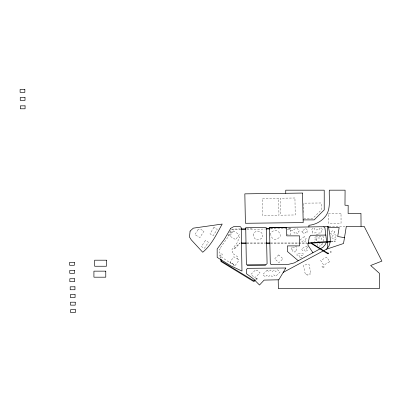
<?xml version="1.0" encoding="UTF-8"?>
<svg xmlns="http://www.w3.org/2000/svg" width="402" height="402" viewBox="0 0 402 402"><rect width="100%" height="100%" fill="white"/><g stroke="black" fill="none" stroke-linecap="round" stroke-linejoin="round"><path stroke-width="0.3" stroke-dasharray="2.01 1.51" d="M323.449 241.381L323.173 236.476L315.113 236.683L314.836 237.974L316.505 237.984L316.223 240.044L314.836 239.778L314.555 242.356M317.424 245.642L317.565 243.969M319.831 247.034L320.113 244.712L322.057 244.984L322.057 244.21L319.278 243.677M322.615 242.15L322.339 243.697L321.223 243.481M229.582 232.306L231.527 229.15L240.316 228.939M227.964 235.386L228.411 235.386L232.08 229.818L240.165 229.627M237.205 258.833L239.13 260.014L235.26 265.385L229.974 262.144L233.843 256.767L237.205 258.833L238.296 257.295L232.065 252.989L232.879 251.31L231.934 249.672L237.064 242.853L239.522 237.195L238.054 236.321M289.556 229.582L290.671 228.04M234.657 248.778L239.929 243.416L239.929 242.954L234.205 248.33L234.205 248.778L234.657 248.778L234.657 248.33L234.205 248.33M255.33 279.229L256.602 278.134L257.506 278.134L257.506 278.817L255.657 280.204M290.39 230.617L292.611 230.627L296.505 227.808M331.173 241.235L335.193 240.964L335.193 241.647L331.173 241.888M246.597 228.793L252.873 228.643M270.456 228.23L274.224 228.14M247.009 229.462L265.662 229.024M270.636 228.904L290.199 228.462L290.199 227.783M329.012 226.622L345.715 226.356M303.771 218.361L312.887 218.271L321.218 210.065L321.138 202.98L303.6 203.151L303.726 214.1M227.964 234.939L228.411 234.939L228.411 235.386M246.808 242.954L265.571 242.954M270.576 242.954L306.852 242.954M246.808 243.416L265.571 243.416M270.576 243.416L306.852 243.416M220.326 255.411L220.326 254.963L219.879 254.963L219.879 255.411L220.326 255.411L220.899 258.265M257.506 278.817L256.602 278.817L256.602 278.134M287.058 229.572L290.39 229.587L290.39 234.748L287.053 234.733M319.314 241.527L316.223 241.079L317.057 237.989L321.505 238.014L321.711 241.371M232.07 232.733L231.361 232.306L220.658 247.406L221.075 248.361C217.582 249.155 218.788 254.516 222.211 254.059L221.587 257.185L234.271 265.551L234.683 265.034L229.974 262.144M296.902 228.256L299.279 230.919L298.168 231.944L298.721 232.467L297.058 233.487L295.947 232.19L294.832 233.22L292.611 230.627M219.879 255.411L220.427 258.461M334.288 240.964L334.288 241.647M289.294 227.783L289.294 228.462M291.214 247.607L291.214 249.672L292.877 249.682L292.877 251.742L295.098 252.014L295.103 250.21L296.49 250.215L296.771 246.863L294.269 246.848L294.269 247.622L291.214 247.607M297.043 253.873L297.043 255.677L299.264 255.687L299.264 258.014L301.485 257.767L301.209 255.441L303.435 255.195L303.158 253.647L297.043 253.873M307.033 274.31L307.033 275.084L310.093 274.586L309.811 273.551L310.927 273.556L308.987 264.255L303.425 265.26L305.369 274.556L307.033 274.31M312.595 231.261L312.595 233.07L316.208 232.833L316.203 234.381L318.148 234.391L318.153 233.105L321.484 232.864L321.489 230.803L322.6 230.552L321.489 227.703L319.545 228.467L319.545 229.758L314.816 229.984L314.821 228.698L312.595 227.909L311.485 230.482L312.595 231.261M330.394 251.491L330.394 252.521L331.781 252.531L331.504 251.496L330.394 251.491M253.165 234.15C253.18 236.416 254.627 239.356 256.938 239.944C259.149 239.748 262.044 238.808 262.888 236.597C262.772 230.678 255.958 228.979 253.165 234.15M270.616 233.582C270.626 235.848 272.074 238.788 274.39 239.376C276.596 239.18 279.49 238.24 280.335 236.029C280.219 230.11 273.405 228.411 270.616 233.582M302.892 231.969L302.616 232.487L304.279 233.783L305.671 232.245L306.505 233.024L307.339 232.25L306.781 231.733L307.892 230.452L305.394 228.371L303.726 230.17L303.168 229.909L301.781 231.19L302.892 231.969M213.909 227.391L209.99 233.843L213.336 235.577L217.256 229.125L213.909 227.391M198.04 229.622L194.814 234.723L199.95 237.492L203.98 231.12L200.714 229.356L198.04 229.622M205.352 240.527L201.392 246.602L204.437 248.295L208.402 242.215L205.352 240.527M233.316 230.944L229.748 236.069L235.743 239.632L239.316 234.512L233.316 230.944M334.906 231.894L333.585 233.627L336.67 235.763L334.796 237.904L336.228 238.818L335.017 239.939L331.379 237.391L333.253 235.049L330.273 233.321L332.479 230.673L334.906 231.894M267.164 270.229L262.677 274.591L265.23 276.832L266.968 275.144L268.647 276.616L270.28 275.028L272.059 276.586L273.842 274.857L275.586 276.385L280.078 272.018L277.521 269.777L275.737 271.511L273.993 269.983L272.36 271.571L270.581 270.013L268.843 271.702L267.164 270.229M278.702 254.928L274.651 258.798L278.958 262.647L283.013 258.777L278.702 254.928M255.054 270.43L250.908 274.35L254.767 277.827L260.014 272.863L257.225 270.355L255.054 270.43M304.279 236.622L300.384 239.698L302.053 241.512L303.44 240.748L304.55 241.783L305.942 240.758L304.832 239.723L306.223 238.698L304.279 236.622M307.887 247.441L305.987 248.536L307.304 250.531L305.404 251.627L304.339 249.521L302.324 250.381L301.495 248.748L306.927 246.15L307.887 247.441M329.555 261.808L323.716 265.119L320.66 260.456L326.776 257.144L329.831 261.808L329.555 261.808M324.268 266.933L322.324 267.948L321.766 266.913L323.434 266.149L324.268 266.933M278.676 198.161L262.33 198.392L262.617 215.547L278.963 215.316L278.676 198.161M294.942 198L280.425 198.201L280.702 215.17L295.219 214.964L294.942 198M341.012 213.171L328.273 213.221L328.318 223.236L341.057 223.19L341.012 213.171"/><path stroke-width="0.6" d="M326.323 242.321L325.283 244.627L322.977 247.27L294.153 262.948L288.068 264.436L271.35 264.657L270.29 263.752L269.526 227.582L328.394 226.633L328.595 227.457C329.545 234.542 332.831 243.667 326.308 249.27L283.204 272.395M254.481 279.958L253.637 280.691L221.472 261.114L221.13 259.406M255.2 280.556L253.813 281.596L220.974 261.506L220.532 259.069M326.308 249.27L343.529 243.511L346.333 226.346L364.152 226.346L381.9 261.099L370.659 265.476L379.403 273.33L379.403 288.636L278.355 288.636L278.199 279.812M330.55 241.29L308.103 242.954M330.55 241.934L307.48 243.416M240.944 228.924L245.969 228.808M266.064 228.331L269.827 228.246M240.788 229.612L245.763 229.492M266.285 229.009L270.018 228.919M325.901 235.064L310.852 235.276L309.284 237.19L307.887 245.109L312.967 252.803M269.526 227.582L286.711 227.396L286.711 235.873L299.565 235.873L299.565 245.898L287.405 245.898L287.405 251.481L298.279 260.757M247.119 265.074L265.436 265.074L267.084 263.722L266.35 227.648L245.733 227.648L246.346 264.169L247.119 265.074L265.647 264.898M303.128 219.894L314.158 219.894L324.213 209.894L324.213 190.171L285.747 190.171L285.747 193.287M328.394 226.633L327.298 226.633L327.635 247.677M328.595 227.457L339.172 227.457L337.695 236.527L344.489 237.632M241.18 242.954L246.18 242.954M266.199 242.954L269.948 242.954M241.18 243.416L246.18 243.416M266.199 243.416L269.948 243.416M327.71 253.084L328.615 253.084L328.615 253.762L327.71 253.762L311.233 243.416L311.233 242.954L327.71 253.084L327.71 253.762M323.721 226.828L324.901 227.753L326.575 241.205M361.046 226.346L360.956 213.377L348.117 213.512L348.177 205.296L344.976 205.236L345.082 190.171L329.303 190.171C328.851 199.111 331.318 209.955 324.635 217.336C320.66 221.899 314.922 224.758 308.902 225.291L308.902 227.055M190.091 231.085L189.488 237.049L191.231 239.808L202.729 252.26C211.728 244.833 216.608 233.999 222.2 224.06L193.317 228.15L190.091 231.085M230.713 228.316L224.366 239.331L217.165 248.969L217.165 257.365L231.024 265.923L241.979 271.084L241.24 227.648L240.295 226.622L233.768 226.622L230.713 228.316M285.822 268.003L278.792 279.802L264.114 280.099L259.501 285.018L253.24 278.707L246.481 273.722L246.381 269.591L247.476 268.315L285.822 268.003M302.53 193.05L244.843 193.859L245.396 223.276L303.188 222.602L302.53 193.05M24.854 89.44L20.1 89.44L20.1 92.38L24.854 92.38L24.854 89.44M25.014 97.49L20.256 97.49L20.256 100.425L25.014 100.425L25.014 97.49M25.08 105.847L20.326 105.847L20.326 108.786L25.08 108.786L25.08 105.847M106.48 260.194L94.616 260.194L94.616 266.24L106.48 266.24L106.48 260.194M74.355 262.335L69.601 262.335L69.601 265.275L74.355 265.275L74.355 262.335M74.516 270.385L69.757 270.385L69.757 273.325L74.516 273.325L74.516 270.385M105.781 271.144L93.917 271.144L93.917 277.189L105.781 277.189L105.781 271.144M74.581 278.742L69.827 278.742L69.827 281.681L74.581 281.681L74.581 278.742M74.963 286.802L70.209 286.802L70.209 289.741L74.963 289.741L74.963 286.802M75.089 294.586L70.335 294.586L70.335 297.525L75.089 297.525L75.089 294.586M75.229 302.203L70.476 302.203L70.476 305.143L75.229 305.143L75.229 302.203M75.355 309.62L70.601 309.62L70.601 312.56L75.355 312.56L75.355 309.62"/></g></svg>
